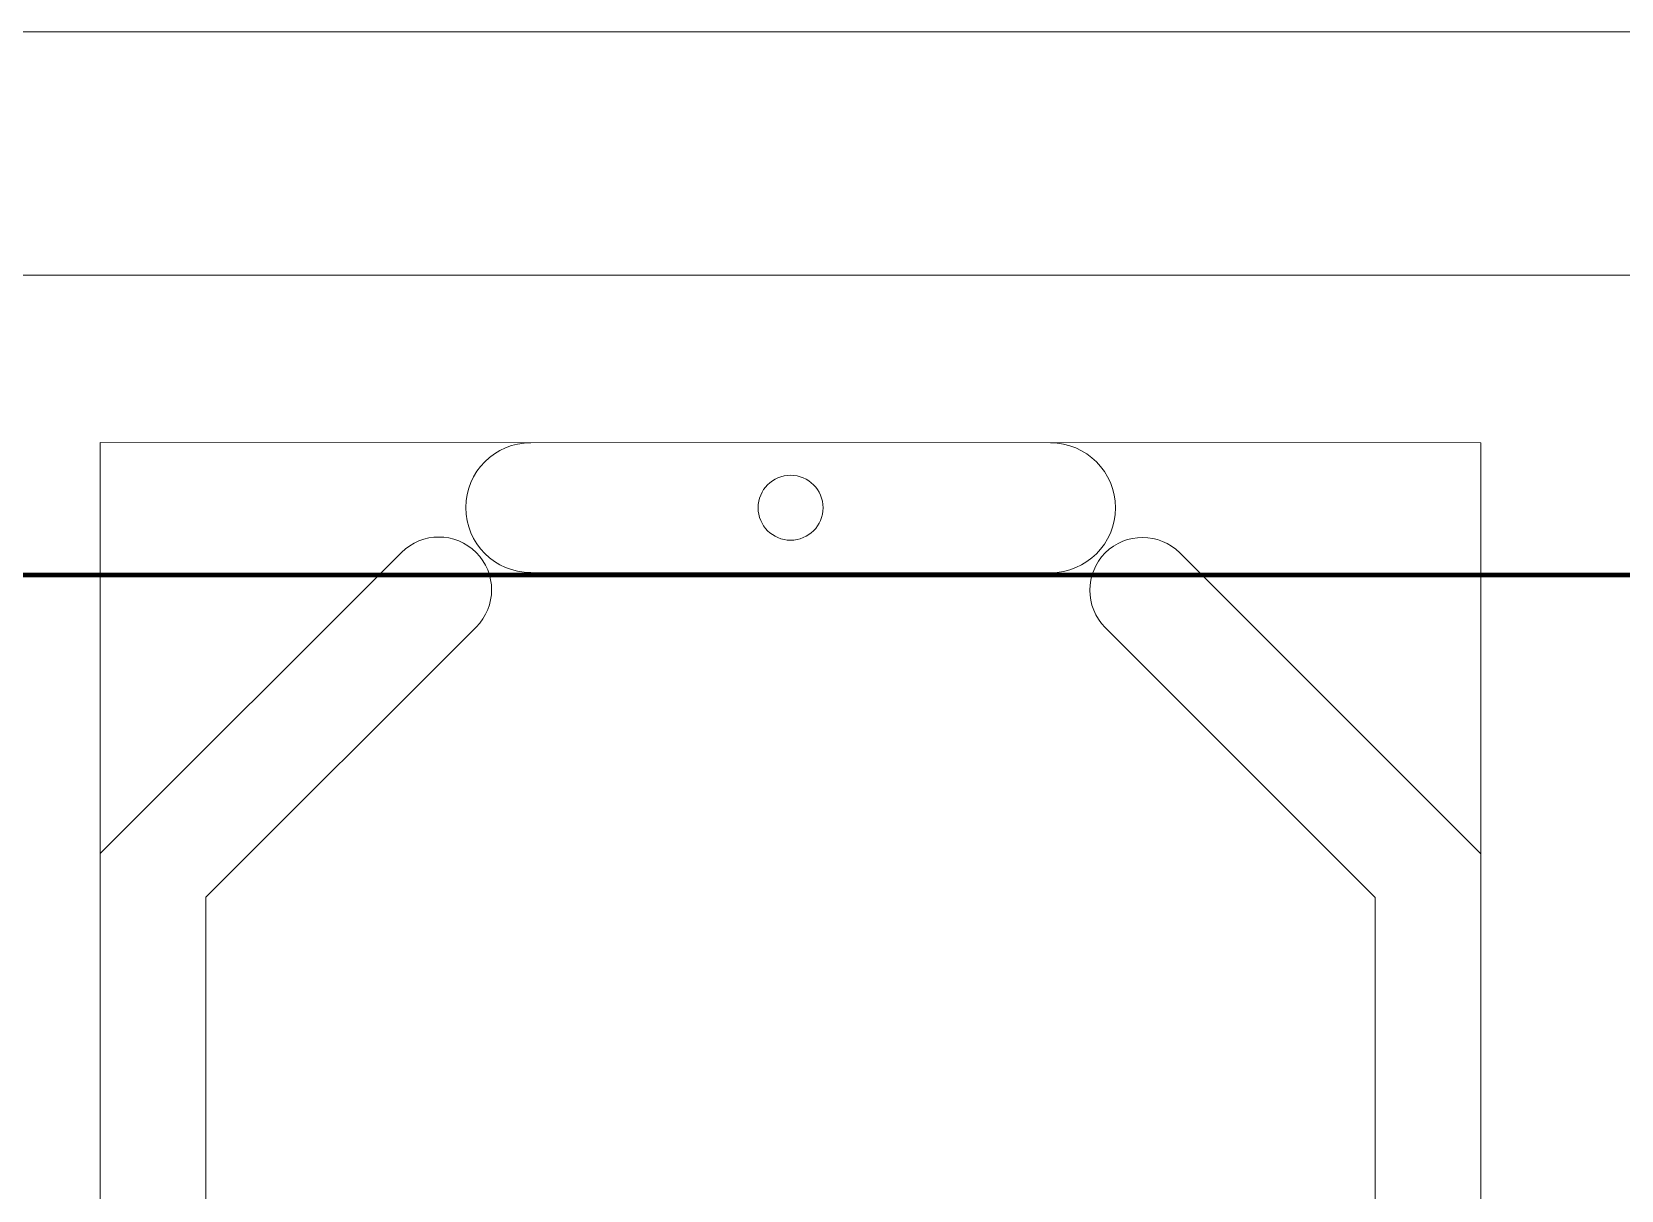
# Model space of a CAD drawing. Header units: metres. Extents: x 75097 to 220695, y -1557923 to -1361206.
# Drawn here: x 126405 to 127383, y -1464616 to -1463903 of the extents above; entities that cross this region are included whole.
import ezdxf

# ---------------------------------------------------------------- set-up
doc = ezdxf.new("R2010")
doc.units = ezdxf.units.M
doc.layers.get('0').update_dxf_attribs({"lineweight": 0})
for name, color, linetype, lineweight in [('A-100 - Copy$0$Medical Equipment and Furniture', 8, 'Continuous', 0), ('A-100 - Copy$0$Medical Equipment and Furniture1', 8, 'Continuous', 5), ('A-100 - Copy$0$Walls', 8, 'Continuous', 0)]:
    doc.layers.add(name, color=color, linetype=linetype, lineweight=lineweight)
doc.layers.add('E-POWR', color=7, linetype='Continuous', lineweight=9, true_color=0x4e7e3e)

# ---------------------------------------------------------------- blocks, each defined once
blk = doc.blocks.new('*X149')
for p, q in [((5, 3), (5, 3)), ((5, 3), (5, 3)), ((5, 3), (5, 3)), ((5, 3), (5, 3)), ((5, 3), (5, 3)), ((5, 3), (5, 3)), ((5, 3), (5, 3)), ((5, 3), (5, 3)), ((5, 3), (5, 3)), ((5, 3), (5, 3)), ((5, 3), (5, 3)), ((5, 3), (5, 3)), ((5, 3), (5, 3)), ((5, 3), (5, 3)), ((5, 3), (5, 3)), ((5, 3), (5, 3)), ((5, 3), (5, 3)), ((5, 3), (5, 3)), ((5, 3), (5, 3)), ((5, 3), (5, 3)), ((5, 3), (5, 3)), ((5, 3), (5, 3)), ((5, 3), (5, 3)), ((5, 3), (5, 3)), ((5, 3), (5, 3)), ((5, 3), (5, 3)), ((5, 3), (5, 3)), ((5, 3), (5, 3)), ((5, 3), (5, 3)), ((5, 3), (5, 3)), ((5, 3), (5, 3)), ((5, 3), (5, 3)), ((5, 3), (5, 3)), ((5, 3), (5, 3)), ((5, 3), (5, 3)), ((5, 3), (5, 3)), ((5, 3), (5, 3)), ((5, 3), (5, 3)), ((5, 3), (5, 3)), ((5, 3), (5, 3)), ((5, 3), (5, 3)), ((5, 3), (5, 3)), ((5, 3), (5, 3)), ((5, 3), (5, 3)), ((5, 3), (5, 3)), ((5, 3), (5, 3)), ((5, 3), (5, 3)), ((5, 3), (5, 3)), ((5, 3), (5, 3)), ((5, 3), (5, 3)), ((5, 3), (5, 3)), ((5, 3), (5, 3)), ((5, 3), (5, 3)), ((5, 3), (5, 3)), ((5, 3), (5, 3)), ((5, 3), (5, 3)), ((5, 3), (5, 3)), ((5, 3), (5, 3)), ((5, 3), (5, 3)), ((5, 3), (5, 3)), ((5, 3), (5, 3)), ((5, 3), (5, 3)), ((5, 3), (5, 3)), ((5, 3), (5, 3)), ((5, 3), (5, 3)), ((5, 3), (5, 3)), ((6, 3), (5, 3)), ((5, 3), (5, 3)), ((6, 3), (5, 3)), ((5, 3), (5, 3)), ((6, 3), (5, 3)), ((5, 3), (5, 3)), ((6, 3), (5, 3)), ((5, 3), (5, 3)), ((5, 3), (5, 3)), ((5, 3), (5, 3)), ((5, 3), (5, 3)), ((5, 3), (5, 3)), ((5, 3), (5, 3)), ((5, 3), (5, 3)), ((5, 3), (5, 3)), ((5, 3), (5, 3)), ((5, 3), (5, 3)), ((5, 3), (5, 3)), ((5, 3), (5, 3)), ((5, 3), (5, 3)), ((5, 3), (5, 3)), ((5, 3), (5, 3)), ((5, 3), (5, 3)), ((5, 3), (5, 3)), ((5, 3), (5, 3)), ((5, 3), (5, 3)), ((5, 3), (5, 3)), ((5, 3), (5, 3)), ((5, 3), (5, 3)), ((5, 3), (5, 3)), ((6, 3), (6, 3)), ((6, 3), (6, 3)), ((6, 3), (6, 3)), ((6, 3), (6, 3)), ((6, 3), (6, 3)), ((6, 3), (6, 3)), ((6, 3), (6, 3)), ((6, 3), (6, 3)), ((6, 3), (6, 3)), ((6, 3), (6, 3)), ((6, 3), (6, 3)), ((6, 3), (6, 3)), ((6, 3), (6, 3)), ((6, 3), (6, 3)), ((6, 3), (6, 3)), ((6, 3), (6, 3)), ((6, 3), (6, 3)), ((6, 3), (6, 3)), ((6, 3), (6, 3)), ((6, 3), (6, 3)), ((6, 3), (6, 3)), ((6, 3), (6, 3)), ((6, 3), (6, 3)), ((6, 3), (6, 3)), ((6, 3), (6, 3)), ((6, 3), (6, 3)), ((6, 3), (6, 3)), ((6, 3), (6, 3)), ((6, 3), (6, 3)), ((6, 3), (6, 3)), ((6, 3), (6, 3)), ((6, 3), (6, 3)), ((6, 3), (6, 3)), ((6, 3), (6, 3)), ((6, 3), (6, 3)), ((6, 3), (6, 3)), ((6, 3), (6, 3)), ((6, 3), (6, 3)), ((6, 3), (6, 3)), ((6, 3), (6, 3)), ((6, 3), (6, 3)), ((6, 3), (6, 3)), ((6, 3), (6, 3)), ((6, 3), (6, 3)), ((6, 3), (6, 3)), ((6, 3), (6, 3)), ((6, 3), (6, 3)), ((6, 3), (6, 3)), ((6, 3), (6, 3)), ((6, 3), (6, 3)), ((6, 3), (6, 3)), ((6, 3), (6, 3)), ((6, 3), (6, 3)), ((6, 3), (6, 3)), ((6, 3), (6, 3)), ((6, 3), (6, 3)), ((6, 3), (6, 3)), ((6, 3), (6, 3)), ((6, 3), (6, 3)), ((6, 3), (6, 3)), ((6, 3), (6, 3)), ((6, 3), (6, 3)), ((6, 3), (6, 3)), ((6, 3), (6, 3)), ((6, 3), (6, 3)), ((6, 3), (6, 3)), ((6, 3), (6, 3)), ((6, 3), (6, 3)), ((6, 3), (6, 3)), ((6, 3), (6, 3)), ((6, 3), (6, 3)), ((6, 3), (6, 3)), ((6, 3), (6, 3)), ((6, 3), (6, 3)), ((6, 3), (6, 3)), ((6, 3), (6, 3)), ((6, 3), (6, 3)), ((6, 3), (6, 3)), ((6, 3), (6, 3)), ((6, 3), (6, 3)), ((6, 3), (6, 3)), ((6, 3), (6, 3)), ((6, 3), (6, 3)), ((6, 3), (6, 3)), ((6, 3), (6, 3)), ((6, 3), (6, 3)), ((6, 3), (6, 3)), ((6, 3), (6, 3)), ((6, 3), (6, 3)), ((6, 3), (6, 3)), ((6, 3), (6, 3)), ((6, 3), (6, 3)), ((6, 3), (6, 3)), ((6, 3), (6, 3)), ((6, 3), (6, 3)), ((6, 3), (6, 3)), ((6, 3), (6, 3)), ((6, 3), (6, 3)), ((6, 3), (6, 3)), ((6, 3), (6, 3)), ((6, 3), (6, 3)), ((6, 3), (6, 3)), ((6, 3), (6, 3)), ((6, 3), (6, 3)), ((6, 3), (6, 3)), ((6, 3), (6, 3)), ((6, 3), (6, 3)), ((6, 3), (6, 3)), ((6, 3), (6, 3)), ((6, 3), (6, 3)), ((6, 3), (6, 3)), ((6, 3), (6, 3)), ((6, 3), (6, 3)), ((6, 3), (6, 3)), ((6, 3), (6, 3)), ((6, 3), (6, 3)), ((6, 3), (6, 3)), ((6, 3), (6, 3)), ((6, 3), (6, 3)), ((6, 3), (6, 3)), ((6, 3), (6, 3)), ((6, 3), (6, 3)), ((6, 3), (6, 3)), ((6, 3), (6, 3)), ((6, 3), (6, 3)), ((6, 3), (6, 3)), ((6, 3), (6, 3)), ((6, 3), (6, 3)), ((6, 3), (6, 3)), ((6, 3), (6, 3)), ((6, 3), (6, 3)), ((6, 3), (6, 3)), ((6, 3), (6, 3)), ((6, 3), (6, 3)), ((6, 3), (6, 3)), ((6, 3), (6, 3)), ((6, 3), (6, 3)), ((6, 3), (6, 3)), ((6, 3), (6, 3)), ((6, 3), (6, 3)), ((6, 3), (6, 3)), ((6, 3), (6, 3)), ((6, 3), (6, 3)), ((6, 3), (6, 3)), ((6, 3), (6, 3)), ((6, 3), (6, 3)), ((6, 3), (6, 3)), ((6, 3), (6, 3)), ((6, 3), (6, 3)), ((6, 3), (6, 3)), ((6, 3), (6, 3)), ((6, 3), (6, 3)), ((6, 3), (6, 3)), ((6, 3), (6, 3)), ((6, 3), (6, 3)), ((6, 3), (6, 3)), ((6, 3), (6, 3)), ((6, 3), (6, 3)), ((6, 3), (6, 3)), ((6, 3), (6, 3)), ((6, 3), (6, 3)), ((6, 3), (6, 3)), ((6, 3), (6, 3)), ((6, 3), (6, 3)), ((6, 3), (6, 3)), ((6, 3), (6, 3)), ((6, 3), (6, 3)), ((6, 3), (6, 3)), ((6, 3), (6, 3)), ((6, 3), (6, 3)), ((6, 3), (6, 3)), ((6, 3), (6, 3)), ((6, 3), (6, 3)), ((6, 3), (6, 3)), ((6, 3), (6, 3)), ((6, 3), (6, 3)), ((6, 3), (6, 3)), ((6, 3), (6, 3)), ((6, 3), (6, 3)), ((6, 3), (6, 3)), ((6, 3), (6, 3)), ((6, 3), (6, 3)), ((6, 3), (6, 3)), ((6, 3), (6, 3)), ((6, 3), (6, 3)), ((6, 3), (6, 3)), ((6, 3), (6, 3)), ((6, 3), (6, 3)), ((6, 3), (6, 3)), ((6, 3), (6, 3)), ((6, 3), (6, 3)), ((6, 3), (6, 3)), ((6, 3), (6, 3)), ((6, 3), (6, 3)), ((6, 3), (6, 3)), ((6, 3), (6, 3)), ((6, 3), (6, 3)), ((6, 3), (6, 3)), ((6, 3), (6, 3)), ((6, 3), (6, 3)), ((6, 3), (6, 3)), ((6, 3), (6, 3)), ((6, 3), (6, 3)), ((6, 3), (6, 3)), ((6, 3), (5, 3)), ((6, 3), (5, 3)), ((6, 3), (5, 3)), ((6, 3), (5, 3)), ((6, 3), (5, 3)), ((6, 3), (6, 3)), ((6, 3), (6, 3)), ((6, 3), (6, 3)), ((6, 3), (6, 3)), ((6, 3), (6, 3)), ((6, 3), (6, 3)), ((6, 3), (6, 3)), ((6, 3), (6, 3)), ((6, 3), (6, 3)), ((6, 3), (6, 3)), ((6, 3), (6, 3)), ((6, 3), (6, 3)), ((6, 3), (6, 3)), ((6, 3), (6, 3)), ((6, 3), (6, 3)), ((6, 3), (6, 3)), ((6, 3), (6, 3)), ((6, 3), (6, 3)), ((6, 3), (6, 3)), ((6, 3), (6, 3)), ((6, 3), (6, 3)), ((6, 3), (6, 3)), ((6, 3), (6, 3)), ((6, 3), (6, 3)), ((6, 3), (6, 3)), ((6, 3), (6, 3)), ((6, 3), (6, 3)), ((6, 3), (6, 3)), ((6, 3), (6, 3)), ((6, 3), (6, 3)), ((6, 3), (6, 3)), ((6, 3), (6, 3)), ((6, 3), (6, 3)), ((6, 3), (6, 3)), ((6, 3), (6, 3)), ((6, 3), (6, 3)), ((6, 3), (6, 3)), ((6, 3), (6, 3)), ((6, 3), (6, 3)), ((6, 3), (6, 3)), ((6, 3), (6, 3)), ((6, 3), (6, 3)), ((6, 3), (6, 3)), ((6, 3), (6, 3)), ((6, 3), (6, 3)), ((6, 3), (6, 3)), ((6, 3), (6, 3)), ((6, 3), (6, 3)), ((6, 3), (6, 3)), ((6, 3), (6, 3)), ((6, 3), (6, 3)), ((6, 3), (6, 3)), ((6, 3), (6, 3)), ((6, 3), (6, 3)), ((6, 3), (6, 3)), ((6, 3), (6, 3)), ((6, 3), (6, 3)), ((6, 3), (6, 3)), ((6, 3), (6, 3)), ((6, 3), (6, 3)), ((6, 3), (6, 3)), ((6, 3), (6, 3)), ((6, 3), (6, 3)), ((6, 3), (6, 3)), ((6, 3), (6, 3)), ((6, 3), (6, 3)), ((6, 3), (6, 3)), ((6, 3), (6, 3)), ((6, 3), (6, 3)), ((6, 3), (6, 3)), ((6, 3), (6, 3)), ((6, 3), (6, 3)), ((6, 3), (6, 3)), ((6, 3), (6, 3)), ((6, 3), (6, 3)), ((6, 3), (6, 3)), ((6, 3), (6, 3)), ((6, 3), (6, 3)), ((6, 3), (6, 3)), ((6, 3), (6, 3)), ((6, 3), (6, 3)), ((6, 3), (6, 3)), ((6, 3), (6, 3)), ((6, 3), (6, 3)), ((6, 3), (6, 3)), ((6, 3), (6, 3)), ((6, 3), (6, 3)), ((6, 3), (6, 3)), ((6, 3), (6, 3)), ((6, 3), (6, 3)), ((6, 3), (6, 3)), ((6, 3), (6, 3)), ((6, 3), (6, 3)), ((6, 3), (6, 3)), ((6, 3), (6, 3)), ((6, 3), (6, 3)), ((6, 3), (6, 3)), ((6, 3), (6, 3)), ((6, 3), (6, 3)), ((6, 3), (6, 3)), ((6, 3), (6, 3)), ((6, 3), (6, 3)), ((6, 3), (6, 3)), ((6, 3), (6, 3)), ((6, 3), (6, 3)), ((6, 3), (6, 3)), ((6, 3), (6, 3)), ((6, 3), (6, 3)), ((6, 3), (6, 3)), ((6, 3), (6, 3)), ((6, 3), (6, 3)), ((6, 3), (6, 3)), ((6, 3), (6, 3)), ((6, 3), (6, 3)), ((6, 3), (6, 3)), ((6, 3), (6, 3)), ((6, 3), (6, 3)), ((6, 3), (6, 3)), ((6, 3), (6, 3)), ((6, 3), (6, 3)), ((6, 3), (6, 3)), ((6, 3), (6, 3)), ((6, 3), (6, 3)), ((6, 3), (6, 3)), ((6, 3), (6, 3)), ((6, 3), (6, 3)), ((6, 3), (6, 3)), ((6, 3), (6, 3)), ((6, 3), (6, 3)), ((6, 3), (6, 3)), ((6, 3), (6, 3)), ((6, 3), (6, 3)), ((6, 3), (6, 3)), ((6, 3), (6, 3)), ((6, 3), (6, 3)), ((6, 3), (6, 3)), ((6, 3), (6, 3)), ((6, 3), (6, 3)), ((6, 3), (6, 3)), ((6, 3), (6, 3)), ((6, 3), (6, 3)), ((6, 3), (6, 3)), ((6, 3), (6, 3)), ((6, 3), (6, 3)), ((6, 3), (6, 3)), ((6, 3), (6, 3)), ((6, 3), (6, 3)), ((6, 3), (6, 3)), ((6, 3), (6, 3)), ((6, 3), (6, 3)), ((6, 3), (6, 3)), ((6, 3), (6, 3)), ((6, 3), (6, 3)), ((6, 3), (6, 3)), ((6, 3), (6, 3)), ((6, 3), (6, 3)), ((6, 3), (6, 3)), ((6, 3), (6, 3)), ((6, 3), (6, 3)), ((6, 3), (6, 3)), ((6, 3), (6, 3)), ((6, 3), (6, 3)), ((6, 3), (6, 3)), ((6, 3), (6, 3)), ((6, 3), (6, 3)), ((6, 3), (6, 3)), ((6, 3), (6, 3)), ((6, 3), (6, 3)), ((6, 3), (6, 3)), ((6, 3), (6, 3)), ((6, 3), (6, 3)), ((6, 3), (6, 3)), ((6, 3), (6, 3)), ((6, 3), (6, 3)), ((6, 3), (6, 3)), ((6, 3), (6, 3)), ((6, 3), (6, 3)), ((6, 3), (6, 3)), ((6, 3), (6, 3)), ((6, 3), (6, 3)), ((6, 3), (6, 3)), ((6, 3), (6, 3)), ((6, 3), (6, 3)), ((6, 3), (6, 3)), ((6, 3), (6, 3)), ((6, 3), (6, 3)), ((6, 3), (6, 3)), ((6, 3), (6, 3)), ((6, 3), (6, 3)), ((6, 3), (6, 3)), ((6, 3), (6, 3)), ((6, 3), (6, 3)), ((6, 3), (6, 3)), ((6, 3), (6, 3)), ((6, 3), (6, 3)), ((6, 3), (6, 3)), ((6, 3), (6, 3)), ((6, 3), (6, 3)), ((6, 3), (6, 3)), ((6, 3), (6, 3)), ((6, 3), (6, 3)), ((6, 3), (6, 3)), ((6, 3), (6, 3)), ((6, 3), (6, 3)), ((6, 3), (6, 3)), ((6, 3), (6, 3)), ((6, 3), (6, 3)), ((6, 3), (6, 3)), ((6, 3), (6, 3)), ((6, 3), (6, 3)), ((6, 3), (6, 3)), ((6, 3), (6, 3)), ((6, 3), (6, 3)), ((6, 3), (6, 3)), ((6, 3), (6, 3)), ((6, 3), (6, 3)), ((6, 3), (6, 3)), ((6, 3), (6, 3)), ((6, 3), (6, 3)), ((6, 3), (6, 3)), ((6, 3), (6, 3)), ((6, 3), (6, 3)), ((6, 3), (6, 3)), ((6, 3), (6, 3)), ((6, 3), (6, 3)), ((6, 3), (6, 3)), ((6, 3), (6, 3)), ((6, 3), (6, 3)), ((6, 3), (6, 3)), ((6, 3), (6, 3)), ((6, 3), (6, 3)), ((6, 3), (6, 3)), ((6, 3), (6, 3)), ((6, 3), (6, 3)), ((6, 3), (6, 3)), ((6, 3), (6, 3)), ((6, 3), (6, 3)), ((6, 3), (6, 3)), ((6, 3), (6, 3)), ((6, 3), (6, 3)), ((6, 3), (6, 3)), ((6, 3), (6, 3)), ((6, 3), (6, 3)), ((6, 3), (6, 3)), ((6, 3), (6, 3)), ((6, 3), (6, 3)), ((6, 3), (6, 3)), ((6, 3), (6, 3)), ((6, 3), (6, 3)), ((6, 3), (6, 3)), ((6, 3), (6, 3)), ((6, 3), (6, 3)), ((6, 3), (6, 3)), ((6, 3), (6, 3)), ((6, 3), (6, 3)), ((6, 3), (6, 3)), ((6, 3), (6, 3)), ((6, 3), (6, 3)), ((6, 3), (6, 3)), ((6, 3), (6, 3)), ((6, 3), (6, 3)), ((6, 3), (6, 3)), ((6, 3), (6, 3)), ((6, 3), (6, 3)), ((6, 3), (6, 3)), ((6, 3), (6, 3)), ((6, 3), (6, 3)), ((6, 3), (6, 3)), ((6, 3), (6, 3)), ((6, 3), (6, 3)), ((6, 3), (6, 3)), ((6, 3), (6, 3)), ((6, 3), (6, 3)), ((6, 3), (6, 3)), ((6, 3), (6, 3)), ((6, 3), (6, 3)), ((6, 3), (6, 3)), ((6, 3), (6, 3)), ((6, 3), (6, 3)), ((6, 3), (6, 3)), ((6, 3), (6, 3)), ((6, 3), (6, 3)), ((6, 3), (6, 3)), ((6, 3), (6, 3)), ((6, 3), (6, 3)), ((6, 3), (6, 3)), ((6, 3), (6, 3)), ((6, 3), (6, 3)), ((6, 3), (6, 3)), ((6, 3), (6, 3)), ((6, 3), (6, 3)), ((6, 3), (6, 3)), ((6, 3), (6, 3)), ((6, 3), (6, 3)), ((6, 3), (6, 3)), ((6, 3), (6, 3)), ((6, 3), (6, 3)), ((6, 3), (6, 3)), ((6, 3), (6, 3)), ((6, 3), (6, 3)), ((6, 3), (6, 3)), ((6, 3), (6, 3)), ((6, 3), (6, 3)), ((6, 3), (6, 3)), ((6, 3), (6, 3)), ((6, 3), (6, 3)), ((6, 3), (6, 3)), ((6, 3), (6, 3)), ((6, 3), (6, 3)), ((6, 3), (6, 3)), ((6, 3), (6, 3)), ((6, 3), (6, 3)), ((6, 3), (6, 3)), ((6, 3), (6, 3)), ((6, 3), (6, 3)), ((6, 3), (6, 3)), ((6, 3), (6, 3))]:
    blk.add_line(p, q)
blk = doc.blocks.new('*X150')
for p, q in [((13, 1), (13, 1)), ((13, 1), (13, 1)), ((13, 1), (13, 1)), ((13, 1), (13, 1)), ((13, 1), (13, 1)), ((13, 1), (13, 1)), ((13, 1), (13, 1)), ((13, 1), (13, 1)), ((13, 1), (13, 1)), ((13, 1), (13, 1)), ((13, 1), (13, 1)), ((13, 1), (13, 1)), ((13, 1), (13, 1)), ((13, 1), (13, 1)), ((13, 1), (13, 1)), ((13, 1), (14, 1)), ((13, 1), (14, 1)), ((13, 1), (14, 1)), ((13, 1), (13, 1)), ((13, 1), (13, 1)), ((13, 1), (13, 1)), ((13, 1), (13, 1)), ((13, 1), (13, 1)), ((13, 1), (13, 1)), ((13, 1), (13, 1)), ((13, 1), (13, 1)), ((13, 1), (13, 1)), ((13, 1), (13, 1)), ((13, 1), (13, 1)), ((13, 1), (13, 1)), ((13, 1), (13, 1)), ((13, 1), (13, 1)), ((13, 1), (13, 1)), ((13, 1), (13, 1)), ((13, 1), (13, 1)), ((13, 1), (13, 1)), ((13, 1), (13, 1)), ((13, 1), (13, 1)), ((13, 1), (13, 1)), ((13, 1), (13, 1)), ((13, 1), (13, 1)), ((13, 1), (13, 1)), ((13, 1), (13, 1)), ((13, 1), (13, 1)), ((13, 1), (13, 1)), ((13, 1), (13, 1)), ((13, 1), (13, 1)), ((13, 1), (13, 1)), ((13, 1), (13, 1)), ((13, 1), (13, 1)), ((13, 1), (13, 1)), ((13, 1), (13, 1)), ((13, 1), (13, 1)), ((13, 1), (13, 1)), ((13, 1), (13, 1)), ((13, 1), (13, 1)), ((13, 1), (13, 1)), ((13, 1), (13, 1)), ((13, 1), (13, 1)), ((13, 1), (13, 1)), ((13, 1), (13, 1)), ((13, 1), (13, 1)), ((13, 1), (13, 1)), ((13, 1), (13, 1)), ((13, 1), (13, 1)), ((13, 1), (13, 1)), ((13, 1), (13, 1)), ((13, 1), (13, 1)), ((13, 1), (13, 1)), ((13, 1), (13, 1)), ((13, 1), (13, 1)), ((13, 1), (13, 1)), ((13, 1), (13, 1)), ((13, 1), (13, 1)), ((13, 1), (13, 1)), ((13, 1), (13, 1)), ((13, 1), (13, 1)), ((13, 1), (13, 1)), ((13, 1), (13, 1)), ((13, 1), (13, 1)), ((13, 1), (13, 1)), ((13, 1), (13, 1)), ((13, 1), (13, 1)), ((13, 1), (13, 1)), ((13, 1), (13, 1)), ((13, 1), (13, 1)), ((13, 1), (13, 1)), ((13, 1), (13, 1)), ((13, 1), (13, 1)), ((13, 1), (13, 1)), ((13, 1), (13, 1)), ((13, 1), (13, 1)), ((13, 1), (13, 1)), ((13, 1), (13, 1)), ((13, 1), (13, 1)), ((13, 1), (13, 1)), ((13, 1), (13, 1)), ((13, 1), (13, 1)), ((13, 1), (13, 1)), ((13, 1), (13, 1)), ((13, 1), (13, 1)), ((13, 1), (13, 1)), ((13, 1), (13, 1)), ((13, 1), (13, 1)), ((13, 1), (13, 1)), ((13, 1), (13, 1)), ((13, 1), (13, 1)), ((13, 1), (13, 1)), ((13, 1), (13, 1)), ((13, 1), (13, 1)), ((13, 1), (13, 1)), ((13, 1), (13, 1)), ((13, 1), (13, 1)), ((13, 1), (13, 1)), ((13, 1), (13, 1)), ((13, 1), (13, 1)), ((13, 1), (13, 1)), ((13, 1), (13, 1)), ((13, 1), (13, 1)), ((13, 1), (13, 1)), ((13, 1), (13, 1)), ((13, 1), (13, 1)), ((13, 1), (13, 1)), ((13, 1), (14, 1)), ((13, 0), (13, 0)), ((13, 0), (13, 0)), ((13, 0), (13, 0)), ((13, 0), (13, 0)), ((13, 0), (13, 0)), ((13, 0), (13, 0)), ((13, 0), (13, 0)), ((13, 0), (13, 0)), ((13, 0), (13, 0)), ((13, 0), (13, 0)), ((13, 0), (13, 0)), ((13, 0), (13, 0)), ((13, 0), (13, 0)), ((13, 0), (13, 0)), ((13, 0), (13, 0)), ((13, 0), (13, 0)), ((13, 0), (13, 0)), ((13, 0), (13, 0)), ((13, 0), (13, 0)), ((13, 0), (13, 0)), ((13, 0), (13, 0)), ((13, 0), (13, 0)), ((13, 0), (13, 0)), ((13, 0), (13, 0)), ((13, 0), (13, 0)), ((13, 0), (13, 0)), ((13, 0), (13, 0)), ((13, 0), (13, 0)), ((13, 0), (13, 0)), ((13, 0), (13, 0)), ((13, 0), (13, 0)), ((13, 0), (13, 0)), ((13, 0), (13, 0)), ((13, 0), (13, 0)), ((13, 0), (13, 0)), ((13, 0), (13, 0)), ((13, 0), (13, 0)), ((13, 0), (13, 0)), ((13, 0), (13, 0)), ((13, 0), (13, 0)), ((13, 0), (13, 0)), ((13, 0), (13, 0)), ((13, 0), (13, 0)), ((13, 0), (13, 0)), ((13, 0), (13, 0)), ((13, 0), (13, 0)), ((13, 0), (13, 0)), ((13, 0), (13, 0)), ((13, 0), (14, 0)), ((13, 0), (14, 0)), ((13, 0), (13, 0)), ((13, 0), (14, 0)), ((14, 1), (14, 1)), ((14, 1), (14, 1)), ((14, 1), (14, 1)), ((14, 1), (14, 1)), ((14, 1), (14, 1)), ((14, 1), (14, 1)), ((14, 1), (14, 1)), ((14, 1), (14, 1)), ((14, 1), (14, 1)), ((14, 1), (14, 1)), ((14, 1), (14, 1)), ((14, 1), (14, 1)), ((14, 1), (14, 1)), ((14, 1), (14, 1)), ((14, 1), (14, 1)), ((14, 1), (14, 1)), ((14, 1), (14, 1)), ((14, 1), (14, 1)), ((14, 1), (14, 1)), ((14, 1), (14, 1)), ((14, 1), (14, 1)), ((14, 1), (14, 1)), ((14, 1), (14, 1)), ((14, 1), (14, 1)), ((14, 1), (14, 1)), ((14, 1), (14, 1)), ((14, 1), (14, 1)), ((14, 1), (14, 1)), ((14, 1), (14, 1)), ((14, 1), (14, 1)), ((14, 1), (14, 1)), ((14, 1), (14, 1)), ((14, 1), (14, 1)), ((14, 1), (14, 1)), ((14, 1), (14, 1)), ((14, 1), (14, 1)), ((14, 1), (14, 1)), ((14, 1), (14, 1)), ((14, 1), (14, 1)), ((14, 1), (14, 1)), ((14, 1), (14, 1)), ((14, 1), (14, 1)), ((14, 1), (14, 1)), ((14, 1), (14, 1)), ((14, 1), (14, 1)), ((14, 1), (14, 1)), ((14, 1), (14, 1)), ((14, 1), (14, 1)), ((14, 1), (14, 1)), ((14, 1), (14, 1)), ((14, 1), (14, 1)), ((14, 1), (14, 1)), ((14, 1), (14, 1)), ((14, 1), (14, 1)), ((14, 1), (14, 1)), ((14, 1), (14, 1)), ((14, 1), (14, 1)), ((14, 1), (14, 1)), ((14, 1), (14, 1)), ((14, 1), (14, 1)), ((14, 1), (14, 1)), ((14, 1), (14, 1)), ((14, 1), (14, 1)), ((14, 1), (14, 1)), ((14, 1), (14, 1)), ((14, 1), (14, 1)), ((14, 1), (14, 1)), ((14, 1), (14, 1)), ((14, 1), (14, 1)), ((14, 1), (14, 1)), ((14, 1), (14, 1)), ((14, 1), (14, 1)), ((14, 1), (14, 1)), ((14, 1), (14, 1)), ((14, 1), (14, 1)), ((14, 1), (14, 1)), ((14, 1), (14, 1)), ((14, 1), (14, 1)), ((14, 1), (14, 1)), ((14, 1), (14, 1)), ((14, 1), (14, 1)), ((14, 1), (14, 1)), ((14, 1), (14, 1)), ((14, 1), (14, 1)), ((14, 1), (14, 1)), ((14, 1), (14, 1)), ((14, 1), (14, 1)), ((14, 1), (14, 1)), ((14, 1), (14, 1)), ((14, 1), (14, 1)), ((14, 1), (14, 1)), ((14, 1), (14, 1)), ((14, 1), (14, 1)), ((14, 1), (14, 1)), ((14, 0), (14, 0)), ((14, 0), (14, 0)), ((14, 0), (14, 0)), ((14, 0), (14, 0)), ((14, 0), (14, 0)), ((14, 0), (14, 0)), ((14, 0), (14, 0)), ((14, 0), (14, 0)), ((14, 0), (14, 0)), ((14, 0), (14, 0)), ((14, 0), (14, 0)), ((14, 0), (14, 0)), ((14, 0), (14, 0)), ((14, 0), (14, 0)), ((14, 0), (14, 0)), ((14, 0), (14, 0)), ((14, 0), (14, 0)), ((14, 0), (14, 0)), ((14, 0), (14, 0)), ((14, 0), (14, 0)), ((14, 0), (14, 0)), ((14, 0), (14, 0)), ((14, 0), (14, 0)), ((14, 0), (14, 0)), ((14, 0), (14, 0)), ((14, 0), (14, 0)), ((14, 0), (14, 0)), ((14, 0), (14, 0)), ((14, 0), (14, 0)), ((14, 0), (14, 0)), ((14, 0), (14, 0)), ((14, 0), (14, 0)), ((14, 0), (14, 0)), ((14, 0), (14, 0)), ((14, 0), (14, 0)), ((14, 0), (14, 0)), ((14, 0), (14, 0)), ((14, 0), (14, 0)), ((14, 0), (14, 0)), ((14, 0), (14, 0)), ((14, 0), (14, 0)), ((14, 0), (14, 0)), ((14, 0), (14, 0)), ((14, 0), (14, 0)), ((14, 0), (14, 0)), ((14, 0), (14, 0)), ((14, 0), (14, 0)), ((14, 0), (14, 0)), ((13, 0), (13, 0)), ((13, 0), (14, 0)), ((13, 0), (13, 0)), ((13, 0), (14, 0)), ((13, 0), (13, 0)), ((13, 0), (14, 0)), ((13, 0), (13, 0)), ((13, 0), (13, 0)), ((13, 0), (13, 0)), ((13, 0), (13, 0)), ((13, 0), (14, 0)), ((13, 0), (13, 0)), ((13, 0), (14, 0)), ((13, 0), (13, 0)), ((13, 0), (14, 0)), ((13, 0), (13, 0)), ((13, 0), (14, 0)), ((13, 0), (13, 0)), ((13, 0), (14, 0)), ((13, 0), (13, 0)), ((13, 0), (14, 0)), ((13, 0), (13, 0)), ((13, 0), (14, 0)), ((13, 0), (13, 0)), ((13, 0), (13, 0)), ((13, 0), (13, 0)), ((13, 0), (14, 0)), ((13, 0), (13, 0)), ((13, 0), (14, 0)), ((13, 0), (13, 0)), ((13, 0), (14, 0)), ((13, 0), (13, 0)), ((13, 0), (14, 0)), ((13, 0), (13, 0)), ((13, 0), (13, 0)), ((13, 0), (13, 0)), ((13, 0), (13, 0)), ((13, 0), (13, 0)), ((13, 0), (13, 0)), ((13, 0), (13, 0)), ((13, 0), (13, 0)), ((13, 0), (13, 0)), ((13, 0), (13, 0)), ((13, 0), (13, 0)), ((13, 0), (13, 0)), ((13, 0), (13, 0)), ((13, 0), (13, 0)), ((13, 0), (13, 0)), ((13, 0), (13, 0)), ((13, 0), (13, 0)), ((13, 0), (13, 0)), ((13, 0), (13, 0)), ((13, 0), (13, 0)), ((13, 0), (13, 0)), ((13, 0), (13, 0)), ((13, 0), (13, 0)), ((13, 0), (13, 0)), ((13, 0), (13, 0)), ((13, 0), (13, 0)), ((13, 0), (13, 0)), ((13, 0), (13, 0)), ((13, 0), (13, 0)), ((13, 0), (13, 0)), ((13, 0), (13, 0)), ((13, -1), (13, -1)), ((13, -1), (13, -1)), ((13, -1), (13, -1)), ((13, -1), (13, -1)), ((13, -1), (13, -1)), ((13, -1), (14, -1)), ((13, -1), (13, -1)), ((14, 0), (14, 0)), ((14, 0), (14, 0)), ((14, 0), (14, 0)), ((14, 0), (14, 0)), ((14, 0), (14, 0)), ((14, 0), (14, 0)), ((14, 0), (14, 0)), ((14, 0), (14, 0)), ((14, 0), (14, 0)), ((14, 0), (14, 0)), ((14, 0), (14, 0)), ((14, 0), (14, 0)), ((14, 0), (14, 0)), ((14, 0), (14, 0)), ((14, 0), (14, 0)), ((13, 0), (14, 0)), ((14, 0), (14, 0)), ((14, 0), (14, 0)), ((14, 0), (14, 0)), ((14, 0), (14, 0)), ((14, 0), (14, 0)), ((14, 0), (14, 0)), ((14, 0), (14, 0)), ((14, 0), (14, 0)), ((14, 0), (14, 0)), ((14, 0), (14, 0)), ((14, 0), (14, 0)), ((14, 0), (14, 0)), ((14, 0), (14, 0)), ((14, 0), (14, 0)), ((14, 0), (14, 0)), ((14, 0), (14, 0)), ((14, 0), (14, 0)), ((14, 0), (14, 0)), ((14, 0), (14, 0)), ((14, 0), (14, 0)), ((14, 0), (14, 0)), ((14, 0), (14, 0)), ((14, 0), (14, 0)), ((14, 0), (14, 0)), ((14, 0), (14, 0)), ((14, 0), (14, 0)), ((14, 0), (14, 0)), ((14, 0), (14, 0)), ((14, 0), (14, 0)), ((14, 0), (14, 0)), ((14, 0), (14, 0)), ((14, 0), (14, 0)), ((14, 0), (14, 0)), ((14, 0), (14, 0)), ((14, -1), (14, -1)), ((14, -1), (14, -1)), ((14, -1), (14, -1)), ((14, -1), (14, -1)), ((14, -1), (14, -1))]:
    blk.add_line(p, q)
blk = doc.blocks.new('A-100 - Copy$0$HF16786E-P')
at = {"layer": 'A-100 - Copy$0$Medical Equipment and Furniture1'}
for p, q in [((0, 0.425), (-2.14, 0.425)), ((-0.25308, 0.425), (-0.06779, 0.23971)), ((0, -0.425), (0, 0.425)), ((-0.28, 0.36), (-1.86, 0.36)), ((-0.28, 0.36), (-0.11375, 0.19375)), ((-0.08, -0.16), (-0.08, 0.16)), ((-0.1136, -0.1936), (-0.28, -0.36)), ((-0.06763, -0.23956), (-0.25308, -0.425)), ((-1.86, -0.36), (-0.28, -0.36)), ((-2.14, -0.425), (0, -0.425))]:
    blk.add_line(p, q, dxfattribs=at)
for points in [[(0, 0.425), (0, 0.425), (0, 0.425), (0, 0.425), (0, 0.425), (0, 0.425), (0, 0.425), (0, 0.425), (0, 0.425), (0, 0.425), (0, 0.425), (0, 0.425), (0, 0.425), (0, 0.425), (0, 0.425), (0, 0.425), (0, 0.425), (0, 0.425), (0, 0.425), (0, 0.425), (0, 0.425), (0, 0.425), (0, 0.425), (0, 0.425), (0, 0.425), (0, 0.425), (0, 0.425), (0, 0.425), (0, 0.425), (0, 0.425), (0, 0.425), (0, 0.425), (0, 0.425), (0, 0.425), (0, 0.425), (0, 0.425), (0, 0.425), (0, 0.425), (0, 0.425), (0, 0.425), (0, 0.425), (0, 0.425), (0, 0.425), (0, 0.425), (0, 0.425), (0, 0.425), (0, 0.425), (0, 0.425), (0, 0.425), (0, 0.425), (0, 0.425), (0, 0.425), (0, 0.425), (0, 0.425), (0, 0.425), (0, 0.425), (0, 0.425), (0, 0.425), (0, 0.425), (0, 0.425), (0, 0.425), (0, 0.425), (0, 0.425), (0, 0.425), (0, 0.425), (0, 0.425), (0, 0.425), (0, 0.425), (0, 0.425), (0, 0.425), (0, 0.425), (0, 0.425), (0, 0.425), (0, 0.425), (0, 0.425), (0, 0.425), (0, 0.425), (0, 0.425), (0, 0.425), (0, 0.425), (0, 0.425), (0, 0.425), (0, 0.425), (0, 0.425), (0, 0.425), (0, 0.425), (0, 0.425), (0, 0.425), (0, 0.425), (0, 0.425), (0, 0.425), (0, 0.425), (0, 0.425), (0, 0.425), (0, 0.425), (0, 0.425), (0, 0.425), (0, 0.425), (0, 0.425), (0, 0.425), (0, 0.425), (0, 0.425), (0, 0.425), (0, 0.425), (0, 0.425), (0, 0.425), (0, 0.425), (0, 0.425), (0, 0.425), (0, 0.425), (0, 0.425), (0, 0.425), (0, 0.425), (0, 0.425), (0, 0.425), (0, 0.425), (0, 0.425), (0, 0.425), (0, 0.425), (0, 0.425), (0, 0.425), (0, 0.425), (0, 0.425), (0, 0.425), (0, 0.425), (0, 0.425), (0, 0.425), (0, 0.425), (0, 0.425), (0, 0.425), (0, 0.425), (0, 0.425), (0, 0.425), (0, 0.425), (0, 0.425), (0, 0.425), (0, 0.425), (0, 0.425), (0, 0.425), (0, 0.425), (0, 0.425), (0, 0.425), (0, 0.425), (0, 0.425), (0, 0.425), (0, 0.425), (0, 0.425), (0, 0.425), (0, 0.425), (0, 0.425), (0, 0.425), (0, 0.425), (0, 0.425), (0, 0.425), (0, 0.425), (0, 0.425), (0, 0.425), (0, 0.425), (0, 0.425), (0, 0.425), (0, 0.425), (0, 0.425), (0, 0.425), (0, 0.425), (0, 0.425), (0, 0.425), (0, 0.425), (0, 0.425), (0, 0.425), (0, 0.425), (0, 0.425), (0, 0.425), (0, 0.425), (0, 0.425), (0, 0.425), (0, 0.425), (0, 0.425), (0, 0.425), (0, 0.425), (0, 0.425), (0, 0.425), (0, 0.425), (0, 0.425), (0, 0.425), (0, 0.425), (0, 0.425), (0, 0.425), (0, 0.425), (0, 0.425), (0, 0.425), (0, 0.425), (0, 0.425), (0, 0.425), (0, 0.425), (0, 0.425), (0, 0.425), (0, 0.425), (0, 0.425), (0, 0.425), (0, 0.425), (0, 0.425), (0, 0.425), (0, 0.425), (0, 0.425), (0, 0.425), (0, 0.425), (0, 0.425), (0, 0.425), (0, 0.425), (0, 0.425), (0, 0.425), (0, 0.425), (0, 0.425), (0, 0.425), (0, 0.425), (0, 0.425), (0, 0.425), (0, 0.425), (0, 0.425)], [(0, 0.425), (0, 0.425), (0, 0.425), (0, 0.425), (0, 0.425), (0, 0.425), (0, 0.425), (0, 0.425), (0, 0.425), (0, 0.425), (0, 0.425), (0, 0.425), (0, 0.425), (0, 0.425), (0, 0.425), (0, 0.425), (0, 0.425), (0, 0.425), (0, 0.425), (0, 0.425), (0, 0.425), (0, 0.425), (0, 0.425), (0, 0.425), (0, 0.425), (0, 0.425), (0, 0.425), (0, 0.425), (0, 0.425), (0, 0.425), (0, 0.425), (0, 0.425), (0, 0.425), (0, 0.425), (0, 0.425), (0, 0.425), (0, 0.425), (0, 0.425), (0, 0.425), (0, 0.425), (0, 0.425), (0, 0.425), (0, 0.425), (0, 0.425), (0, 0.425), (0, 0.425), (0, 0.425), (0, 0.425), (0, 0.425), (0, 0.425), (0, 0.425), (0, 0.425), (0, 0.425), (0, 0.425), (0, 0.425), (0, 0.425), (0, 0.425), (0, 0.425), (0, 0.425), (0, 0.425), (0, 0.425), (0, 0.425), (0, 0.425), (0, 0.425), (0, 0.425), (0, 0.425), (0, 0.425), (0, 0.425), (0, 0.425), (0, 0.425), (0, 0.425), (0, 0.425), (0, 0.425), (0, 0.425), (0, 0.425), (0, 0.425), (0, 0.425), (0, 0.425), (0, 0.425), (0, 0.425), (0, 0.425), (0, 0.425), (0, 0.425), (0, 0.425), (0, 0.425), (0, 0.425), (0, 0.425), (0, 0.425), (0, 0.425), (0, 0.425), (0, 0.425), (0, 0.425), (0, 0.425), (0, 0.425), (0, 0.425), (0, 0.425), (0, 0.425), (0, 0.425), (0, 0.425), (0, 0.425), (0, 0.425), (0, 0.425), (0, 0.425), (0, 0.425), (0, 0.425), (0, 0.425), (0, 0.425), (0, 0.425), (0, 0.425), (0, 0.425), (0, 0.425), (0, 0.425), (0, 0.425), (0, 0.425), (0, 0.425), (0, 0.425), (0, 0.425), (0, 0.425), (0, 0.425), (0, 0.425), (0, 0.425), (0, 0.425), (0, 0.425), (0, 0.425), (0, 0.425), (0, 0.425), (0, 0.425), (0, 0.425), (0, 0.425), (0, 0.425), (0, 0.425), (0, 0.425), (0, 0.425), (0, 0.425), (0, 0.425), (0, 0.425), (0, 0.425), (0, 0.425), (0, 0.425), (0, 0.425), (0, 0.425), (0, 0.425), (0, 0.425), (0, 0.425), (0, 0.425), (0, 0.425), (0, 0.425), (0, 0.425), (0, 0.425), (0, 0.425), (0, 0.425), (0, 0.425), (0, 0.425), (0, 0.425), (0, 0.425), (0, 0.425), (0, 0.425), (0, 0.425), (0, 0.425), (0, 0.425), (0, 0.425), (0, 0.425), (0, 0.425), (0, 0.425), (0, 0.425), (0, 0.425), (0, 0.425), (0, 0.425), (0, 0.425), (0, 0.425), (0, 0.425), (0, 0.425), (0, 0.425), (0, 0.425), (0, 0.425), (0, 0.425), (0, 0.425), (0, 0.425), (0, 0.425), (0, 0.425), (0, 0.425), (0, 0.425), (0, 0.425), (0, 0.425), (0, 0.425), (0, 0.425), (0, 0.425), (0, 0.425), (0, 0.425), (0, 0.425), (0, 0.425), (0, 0.425), (0, 0.425), (0, 0.425), (0, 0.425), (0, 0.425), (0, 0.425), (0, 0.425), (0, 0.425), (0, 0.425), (0, 0.425), (0, 0.425), (0, 0.425), (0, 0.425), (0, 0.425), (0, 0.425), (0, 0.425), (0, 0.425), (0, 0.425), (0, 0.425), (0, 0.425), (0, 0.425), (0, 0.425), (0, 0.425)], [(0, 0.425), (0, 0.425), (0, 0.425), (0, 0.425), (0, 0.425), (0, 0.425), (0, 0.425), (0, 0.425), (0, 0.425), (0, 0.425), (0, 0.425), (0, 0.425), (0, 0.425), (0, 0.425), (0, 0.425), (0, 0.425), (0, 0.425), (0, 0.425), (0, 0.425), (0, 0.425), (0, 0.425), (0, 0.425), (0, 0.425), (0, 0.425), (0, 0.425), (0, 0.425), (0, 0.425), (0, 0.425), (0, 0.425), (0, 0.425), (0, 0.425), (0, 0.425), (0, 0.425), (0, 0.425), (0, 0.425), (0, 0.425), (0, 0.425), (0, 0.425), (0, 0.425), (0, 0.425), (0, 0.425), (0, 0.425), (0, 0.425), (0, 0.425), (0, 0.425), (0, 0.425), (0, 0.425), (0, 0.425), (0, 0.425), (0, 0.425), (0, 0.425), (0, 0.425), (0, 0.425), (0, 0.425), (0, 0.425), (0, 0.425), (0, 0.425), (0, 0.425), (0, 0.425), (0, 0.425), (0, 0.425), (0, 0.425), (0, 0.425), (0, 0.425), (0, 0.425), (0, 0.425), (0, 0.425), (0, 0.425), (0, 0.425), (0, 0.425), (0, 0.425), (0, 0.425), (0, 0.425), (0, 0.425), (0, 0.425), (0, 0.425), (0, 0.425), (0, 0.425), (0, 0.425), (0, 0.425), (0, 0.425), (0, 0.425), (0, 0.425), (0, 0.425), (0, 0.425), (0, 0.425), (0, 0.425), (0, 0.425), (0, 0.425), (0, 0.425), (0, 0.425), (0, 0.425), (0, 0.425), (0, 0.425), (0, 0.425), (0, 0.425), (0, 0.425), (0, 0.425), (0, 0.425), (0, 0.425), (0, 0.425), (0, 0.425), (0, 0.425), (0, 0.425), (0, 0.425), (0, 0.425), (0, 0.425), (0, 0.425), (0, 0.425), (0, 0.425), (0, 0.425), (0, 0.425), (0, 0.425), (0, 0.425), (0, 0.425), (0, 0.425), (0, 0.425), (0, 0.425), (0, 0.425), (0, 0.425), (0, 0.425), (0, 0.425), (0, 0.425), (0, 0.425), (0, 0.425), (0, 0.425), (0, 0.425), (0, 0.425), (0, 0.425), (0, 0.425), (0, 0.425), (0, 0.425), (0, 0.425), (0, 0.425), (0, 0.425), (0, 0.425), (0, 0.425), (0, 0.425), (0, 0.425), (0, 0.425), (0, 0.425), (0, 0.425), (0, 0.425), (0, 0.425), (0, 0.425), (0, 0.425), (0, 0.425), (0, 0.425), (0, 0.425), (0, 0.425), (0, 0.425), (0, 0.425), (0, 0.425), (0, 0.425), (0, 0.425), (0, 0.425), (0, 0.425), (0, 0.425), (0, 0.425), (0, 0.425), (0, 0.425), (0, 0.425), (0, 0.425), (0, 0.425), (0, 0.425), (0, 0.425), (0, 0.425), (0, 0.425), (0, 0.425), (0, 0.425), (0, 0.425), (0, 0.425), (0, 0.425), (0, 0.425), (0, 0.425), (0, 0.425), (0, 0.425), (0, 0.425), (0, 0.425), (0, 0.425), (0, 0.425), (0, 0.425), (0, 0.425), (0, 0.425), (0, 0.425), (0, 0.425), (0, 0.425), (0, 0.425), (0, 0.425), (0, 0.425), (0, 0.425), (0, 0.425), (0, 0.425), (0, 0.425), (0, 0.425), (0, 0.425), (0, 0.425), (0, 0.425), (0, 0.425), (0, 0.425), (0, 0.425), (0, 0.425), (0, 0.425), (0, 0.425), (0, 0.425), (0, 0.425), (0, 0.425), (0, 0.425), (0, 0.425), (0, 0.425), (0, 0.425), (0, 0.425), (0, 0.425), (0, 0.425), (0, 0.425), (0, 0.425), (0, 0.425), (0, 0.425), (0, 0.425), (0, 0.425), (0, 0.425), (0, 0.425), (0, 0.425), (0, 0.425), (0, 0.425), (0, 0.425), (0, 0.425), (0, 0.425), (0, 0.425), (0, 0.425), (0, 0.425), (0, 0.425), (0, 0.425), (0, 0.425), (0, 0.425), (0, 0.425), (0, 0.425), (0, 0.425), (0, 0.425), (0, 0.425), (0, 0.425), (0, 0.425), (0, 0.425), (0, 0.425), (0, 0.425), (0, 0.425), (0, 0.425), (0, 0.425), (0, 0.425), (0, 0.425), (0, 0.425), (0, 0.425), (0, 0.425), (0, 0.425), (0, 0.425), (0, 0.425), (0, 0.425), (0, 0.425), (0, 0.425), (0, 0.425), (0, 0.425), (0, 0.425), (0, 0.425), (0, 0.425), (0, 0.425), (0, 0.425), (0, 0.425), (0, 0.425), (0, 0.425), (0, 0.425), (0, 0.425), (0, 0.425), (0, 0.425), (0, 0.425), (0, 0.425), (0, 0.425), (0, 0.425)]]:
    blk.add_lwpolyline(points, close=True, dxfattribs=at)
for points in [[(0, 0.425), (0, 0.425), (0, 0.425), (0, 0.425), (0, 0.425), (0, 0.425), (0, 0.425), (0, 0.425), (0, 0.425), (0, 0.425), (0, 0.425), (0, 0.425), (0, 0.425), (0, 0.425), (0, 0.425)], [(0, 0.425), (0, 0.425), (0, 0.425), (0, 0.425), (0, 0.425), (0, 0.425), (0, 0.425), (0, 0.425), (0, 0.425), (0, 0.425), (0, 0.425), (0, 0.425), (0, 0.425), (0, 0.425), (0, 0.425), (0, 0.425), (0, 0.425), (0, 0.425), (0, 0.425), (0, 0.425), (0, 0.425), (0, 0.425), (0, 0.425), (0, 0.425), (0, 0.425), (0, 0.425), (0, 0.425), (0, 0.425), (0, 0.425), (0, 0.425), (0, 0.425), (0, 0.425), (0, 0.425), (0, 0.425), (0, 0.425), (0, 0.425), (0, 0.425), (0, 0.425), (0, 0.425), (0, 0.425), (0, 0.425), (0, 0.425), (0, 0.425), (0, 0.425), (0, 0.425), (0, 0.425), (0, 0.425), (0, 0.425), (0, 0.425), (0, 0.425), (0, 0.425), (0, 0.425), (0, 0.425), (0, 0.425), (0, 0.425), (0, 0.425), (0, 0.425), (0, 0.425), (0, 0.425), (0, 0.425), (0, 0.425), (0, 0.425), (0, 0.425), (0, 0.425), (0, 0.425), (0, 0.425), (0, 0.425), (0, 0.425), (0, 0.425), (0, 0.425), (0, 0.425), (0, 0.425), (0, 0.425), (0, 0.425), (0, 0.425), (0, 0.425), (0, 0.425), (0, 0.425), (0, 0.425), (0, 0.425), (0, 0.425), (0, 0.425), (0, 0.425), (0, 0.425), (0, 0.425), (0, 0.425), (0, 0.425), (0, 0.425), (0, 0.425)], [(0, 0.425), (0, 0.425), (0, 0.425), (0, 0.425), (0, 0.425), (0, 0.425), (0, 0.425), (0, 0.425), (0, 0.425), (0, 0.425), (0, 0.425), (0, 0.425), (0, 0.425), (0, 0.425), (0, 0.425), (0, 0.425), (0, 0.425), (0, 0.425), (0, 0.425), (0, 0.425), (0, 0.425), (0, 0.425), (0, 0.425), (0, 0.425), (0, 0.425), (0, 0.425), (0, 0.425), (0, 0.425), (0, 0.425), (0, 0.425), (0, 0.425), (0, 0.425), (0, 0.425), (0, 0.425), (0, 0.425), (0, 0.425), (0, 0.425), (0, 0.425), (0, 0.425), (0, 0.425), (0, 0.425), (0, 0.425), (0, 0.425), (0, 0.425), (0, 0.425), (0, 0.425), (0, 0.425), (0, 0.425), (0, 0.425), (0, 0.425), (0, 0.425), (0, 0.425), (0, 0.425), (0, 0.425), (0, 0.425), (0, 0.425), (0, 0.425), (0, 0.425), (0, 0.425), (0, 0.425), (0, 0.425), (0, 0.425), (0, 0.425), (0, 0.425), (0, 0.425), (0, 0.425), (0, 0.425), (0, 0.425), (0, 0.425), (0, 0.425), (0, 0.425), (0, 0.425), (0, 0.425), (0, 0.425), (0, 0.425), (0, 0.425), (0, 0.425), (0, 0.425), (0, 0.425), (0, 0.425), (0, 0.425), (0, 0.425), (0, 0.425), (0, 0.425), (0, 0.425), (0, 0.425), (0, 0.425), (0, 0.425), (0, 0.425), (0, 0.425), (0, 0.425), (0, 0.425), (0, 0.425), (0, 0.425), (0, 0.425), (0, 0.425), (0, 0.425), (0, 0.425), (0, 0.425), (0, 0.425), (0, 0.425), (0, 0.425), (0, 0.425), (0, 0.425), (0, 0.425), (0, 0.425), (0, 0.425), (0, 0.425), (0, 0.425), (0, 0.425), (0, 0.425)], [(0, 0.425), (0, 0.425), (0, 0.425), (0, 0.425), (0, 0.425), (0, 0.425), (0, 0.425), (0, 0.425), (0, 0.425), (0, 0.425), (0, 0.425), (0, 0.425), (0, 0.425), (0, 0.425), (0, 0.425), (0, 0.425), (0, 0.425), (0, 0.425), (0, 0.425), (0, 0.425), (0, 0.425), (0, 0.425), (0, 0.425), (0, 0.425), (0, 0.425), (0, 0.425), (0, 0.425), (0, 0.425), (0, 0.425), (0, 0.425), (0, 0.425), (0, 0.425), (0, 0.425), (0, 0.425), (0, 0.425), (0, 0.425), (0, 0.425), (0, 0.425), (0, 0.425), (0, 0.425), (0, 0.425), (0, 0.425), (0, 0.425), (0, 0.425), (0, 0.425), (0, 0.425), (0, 0.425), (0, 0.425), (0, 0.425), (0, 0.425), (0, 0.425), (0, 0.425), (0, 0.425), (0, 0.425)], [(0, 0.425), (0, 0.425), (0, 0.425), (0, 0.425), (0, 0.425), (0, 0.425), (0, 0.425), (0, 0.425), (0, 0.425), (0, 0.425), (0, 0.425), (0, 0.425), (0, 0.425), (0, 0.425), (0, 0.425), (0, 0.425), (0, 0.425)], [(0, 0.425), (0, 0.425), (0, 0.425), (0, 0.425), (0, 0.425), (0, 0.425), (0, 0.425), (0, 0.425), (0, 0.425), (0, 0.425)], [(0, 0.425), (0, 0.425), (0, 0.425), (0, 0.425), (0, 0.425), (0, 0.425), (0, 0.425), (0, 0.425), (0, 0.425), (0, 0.425)], [(0, 0.425), (0, 0.425), (0, 0.425), (0, 0.425), (0, 0.425), (0, 0.425), (0, 0.425)], [(0, 0.425), (0, 0.425), (0, 0.425), (0, 0.425), (0, 0.425), (0, 0.425), (0, 0.425), (0, 0.425), (0, 0.425), (0, 0.425), (0, 0.425), (0, 0.425)], [(0, 0.425), (0, 0.425), (0, 0.425), (0, 0.425), (0, 0.425), (0, 0.425), (0, 0.425)], [(0, 0.425), (0, 0.425), (0, 0.425), (0, 0.425), (0, 0.425), (0, 0.425), (0, 0.425), (0, 0.425), (0, 0.425), (0, 0.425)], [(0, 0.425), (0, 0.425), (0, 0.425), (0, 0.425), (0, 0.425), (0, 0.425), (0, 0.425), (0, 0.425)], [(0, 0.425), (0, 0.425), (0, 0.425), (0, 0.425), (0, 0.425), (0, 0.425), (0, 0.425), (0, 0.425), (0, 0.425), (0, 0.425), (0, 0.425), (0, 0.425), (0, 0.425), (0, 0.425), (0, 0.425), (0, 0.425), (0, 0.425), (0, 0.425)], [(0, 0.425), (0, 0.425), (0, 0.425), (0, 0.425), (0, 0.425), (0, 0.425), (0, 0.425), (0, 0.425), (0, 0.425), (0, 0.425)], [(0, 0.425), (0, 0.425), (0, 0.425), (0, 0.425), (0, 0.425), (0, 0.425), (0, 0.425), (0, 0.425), (0, 0.425)]]:
    blk.add_lwpolyline(points, dxfattribs=at)
blk.add_circle((-0.04, 0), 0.02, dxfattribs=at)
for centre, radius, start, end in [((-0.09077, 0.21673), 0.0325, 225, 45), ((-0.04, 0.16), 0.04, 0, 180), ((-0.04, -0.16), 0.04, 180, 0), ((-0.09061, -0.21658), 0.0325, 315, 135)]:
    blk.add_arc(centre, radius, start, end, dxfattribs=at)
for name, xscale, yscale, zscale in [('*X149', 8.593299999999998e-11, 8.593299999999998e-11, 8.593299999999998e-11), ('*X150', 5.4996e-11, 5.4996e-11, 5.4996e-11)]:
    blk.add_blockref(name, (0, 0.425), dxfattribs=dict(at, xscale=xscale, yscale=yscale, zscale=zscale))
blk = doc.blocks.new('A-100 - Copy')
at = {"layer": 'A-100 - Copy$0$Walls', "elevation": 0}
for points in [[(119782.09, -1463902.69), (137148.28, -1463902.69)], [(119782.09, -1464052.69), (133096.42, -1464052.69), (133096.42, -1464152.69)]]:
    blk.add_lwpolyline(points, dxfattribs=at)
at = {"layer": 'A-100 - Copy$0$Medical Equipment and Furniture', "xscale": -1000, "yscale": 1000, "zscale": 1000, "rotation": 269.9850063405836}
blk.add_blockref('A-100 - Copy$0$HF16786E-P', (126872.09, -1464155.88, 0), dxfattribs=at)

msp = doc.modelspace()

# ---------------------------------------------------------------- linework, layer by layer
at = {"layer": 'E-POWR', "const_width": 3}
msp.add_lwpolyline([(115522.23, -1465741.03), (115522.23, -1464236.25), (117546.62, -1464236.25), (122230.29, -1464236.25), (125149.29, -1464237.3), (127909.01, -1464237.3), (130816.63, -1464237.3)], dxfattribs=at)

# ---------------------------------------------------------------- next in the draw order: block references
msp.add_blockref('A-100 - Copy', (0, 0))

doc.saveas('drawing.dxf')
